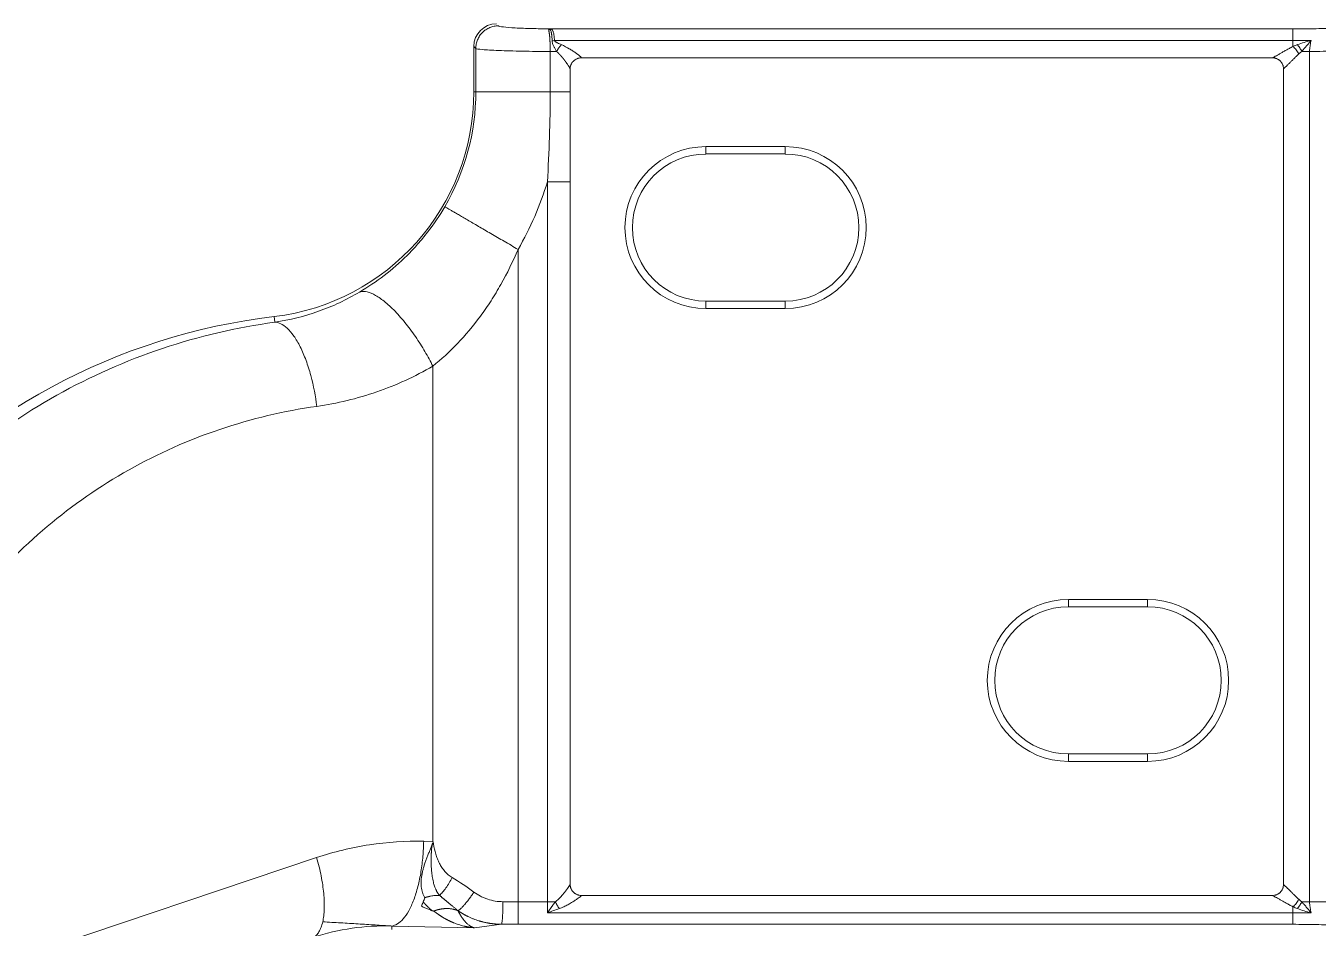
# Model space of a CAD drawing. Header units: millimetres. Extents: x 588 to 2025, y -315 to 707.
# Drawn here: x 961.3 to 1076, y 506.9 to 587 of the extents above; entities that cross this region are included whole.
import ezdxf

# ---------------------------------------------------------------- set-up
doc = ezdxf.new("R2010")
doc.units = ezdxf.units.MM
doc.layers.add('core', color=7, linetype='Continuous', lineweight=20)

msp = doc.modelspace()

# ---------------------------------------------------------------- linework, layer by layer
at = {"layer": 'core', "lineweight": 13}
for p, q in [((1007.785, 586.749), (1007.584, 586.755)), ((1007.785, 586.749), (1073.746, 586.749)), ((1001.051, 585.195), (1001.23, 585.016)), ((1001.23, 581.172), (1001.23, 585.016)), ((1008.211, 585.716), (1073.746, 585.716)), ((1073.746, 585.189), (1073.746, 585.716)), ((1007.831, 581.172), (1007.831, 584.744)), ((1075.224, 584.747), (1075.224, 509.257)), ((1001.051, 581.172), (1001.23, 581.172)), ((1001.23, 581.172), (1007.831, 581.172)), ((1021.654, 575.645), (1021.654, 576.303)), ((1028.689, 575.645), (1028.689, 576.303)), ((1007.584, 509.263), (1007.584, 573.18)), ((1004.978, 567.177), (1004.978, 509.263)), ((1021.654, 562.58), (1021.654, 561.921)), ((1028.689, 562.58), (1028.689, 561.921)), ((983.326, 561.213), (983.386, 560.712)), ((997.413, 514.619), (997.413, 556.811)), ((1053.814, 535.445), (1053.814, 536.103)), ((1060.849, 535.445), (1060.849, 536.103)), ((1053.814, 522.38), (1053.814, 521.721)), ((1060.849, 522.38), (1060.849, 521.721)), ((996.602, 514.63), (997.416, 514.619)), ((987.105, 513.182), (938.842, 496.965)), ((1004.978, 509.263), (1007.584, 509.263)), ((1004.978, 509.263), (1004.978, 507.255)), ((1007.584, 509.263), (1007.584, 508.288)), ((1008.291, 509.263), (1007.584, 509.263)), ((1073.746, 508.288), (1007.584, 508.288)), ((1073.746, 508.288), (1073.746, 508.815)), ((993.765, 507.105), (993.765, 506.802)), ((993.765, 507.105), (1001.103, 506.948)), ((1001.103, 506.948), (1003.503, 507.258)), ((1073.746, 507.255), (1004.978, 507.255))]:
    msp.add_line(p, q, dxfattribs=at)
at = {"layer": 'core', "lineweight": 18}
for p, q in [((1001.051, 581.172), (1001.051, 585.195)), ((1008.405, 584.744), (1007.831, 584.744)), ((1071.904, 584.187), (1010.598, 584.187)), ((1075.224, 584.747), (1074.529, 584.747)), ((1009.594, 581.168), (1009.594, 583.184)), ((1072.909, 510.794), (1072.909, 583.21)), ((1021.654, 576.303), (1028.689, 576.303)), ((1028.689, 575.645), (1021.654, 575.645)), ((1009.594, 573.18), (1009.594, 510.828)), ((1028.689, 562.58), (1021.654, 562.58)), ((1028.689, 561.921), (1021.654, 561.921)), ((1053.814, 536.103), (1060.849, 536.103)), ((1060.849, 535.445), (1053.814, 535.445)), ((1060.849, 522.38), (1053.814, 522.38)), ((1060.849, 521.721), (1053.814, 521.721)), ((1010.596, 509.817), (1071.904, 509.817)), ((1074.529, 509.257), (1075.224, 509.257))]:
    msp.add_line(p, q, dxfattribs=at)
for centre, radius, start, end in [((980.951, 581.172), 20.1, 276.78538, 0), ((1021.654, 569.112), 7.191, 90, 270), ((1028.689, 569.112), 7.191, 270, 90), ((1021.654, 569.112), 6.532, 90, 270), ((1028.689, 569.112), 6.532, 270, 90), ((989.857, 506.325), 55.275, 96.78538, 140), ((1053.814, 528.912), 7.191, 90, 270), ((1060.849, 528.912), 7.191, 270, 90), ((1053.814, 528.912), 6.532, 90, 270), ((1060.849, 528.912), 6.532, 270, 90)]:
    msp.add_arc(centre, radius, start, end, dxfattribs=at)
at = {"layer": 'core', "lineweight": 13}
for radius, end in [(20.279, 360), (27.806, 343.2959)]:
    msp.add_arc((980.951, 581.172), radius, 329.77982, end, dxfattribs=at)
at = {"layer": 'core', "lineweight": 18}
msp.add_ellipse((1003.064, 585.189), major_axis=(-1.425, 1.425), ratio=0.9972647, start_param=5.4985356, end_param=7.0672139, dxfattribs=at)
at = {"layer": 'core', "lineweight": 13}
for centre, major_axis, ratio, start_param, end_param in [((1008.211, 585.228), (-0.999, -0.13), 0.481872, 4.6496166, 4.8603584), ((1004.978, 510.421), (20.1, 0), 0.0576486, 4.6455988, 4.712389), ((1004.978, 508.414), (22.11, 0), 0.0524078, 4.6455988, 4.712389)]:
    msp.add_ellipse(centre, major_axis=major_axis, ratio=ratio, start_param=start_param, end_param=end_param, dxfattribs=at)
for points, knots in [([(1001.23, 585.016), (1001.23, 585.147), (1001.244, 585.278), (1001.296, 585.536), (1001.334, 585.662), (1001.435, 585.904), (1001.497, 586.02), (1001.643, 586.239), (1001.727, 586.341), (1001.913, 586.526), (1002.015, 586.61), (1002.233, 586.756), (1002.349, 586.819), (1002.592, 586.919), (1002.718, 586.958), (1002.975, 587.01), (1003.106, 587.023), (1003.237, 587.023)], [0, 0, 0, 0, 0.125, 0.125, 0.25, 0.25, 0.375, 0.375, 0.5, 0.5, 0.625, 0.625, 0.75, 0.75, 0.875, 0.875, 1, 1, 1, 1]), ([(1007.707, 586.737), (1007.718, 586.735), (1007.728, 586.733), (1007.747, 586.728), (1007.755, 586.725), (1007.77, 586.718), (1007.778, 586.715), (1007.791, 586.707), (1007.798, 586.703), (1007.81, 586.694), (1007.815, 586.689), (1007.826, 586.679), (1007.831, 586.674), (1007.845, 586.657), (1007.854, 586.644), (1007.878, 586.603), (1007.892, 586.571), (1007.906, 586.525), (1007.909, 586.515), (1007.915, 586.496), (1007.917, 586.486), (1007.925, 586.455), (1007.93, 586.433), (1007.943, 586.364), (1007.951, 586.315), (1007.961, 586.234), (1007.965, 586.206), (1007.971, 586.148), (1007.974, 586.118), (1007.982, 586.027), (1007.987, 585.963), (1007.993, 585.862), (1007.995, 585.828), (1007.998, 585.757), (1008, 585.721), (1008.002, 585.685)], [0, 0, 0, 0, 0.03125, 0.03125, 0.0625, 0.0625, 0.09375, 0.09375, 0.125, 0.125, 0.15625, 0.15625, 0.1875, 0.1875, 0.25, 0.25, 0.375, 0.375, 0.40625, 0.40625, 0.4375, 0.4375, 0.5, 0.5, 0.625, 0.625, 0.6875, 0.6875, 0.75, 0.75, 0.875, 0.875, 0.9375, 0.9375, 1, 1, 1, 1]), ([(1008.211, 585.716), (1008.209, 585.755), (1008.206, 585.793), (1008.2, 585.866), (1008.197, 585.902), (1008.191, 585.972), (1008.185, 586.04), (1008.177, 586.104), (1008.168, 586.167), (1008.164, 586.197), (1008.156, 586.241), (1008.154, 586.256), (1008.149, 586.284), (1008.146, 586.298), (1008.133, 586.366), (1008.121, 586.415), (1008.101, 586.482), (1008.094, 586.503), (1008.082, 586.533), (1008.078, 586.543), (1008.07, 586.562), (1008.066, 586.571), (1008.043, 586.614), (1008.023, 586.644), (1007.987, 586.68), (1007.975, 586.69), (1007.954, 586.704), (1007.946, 586.709), (1007.931, 586.717), (1007.923, 586.72), (1007.906, 586.727), (1007.897, 586.73), (1007.878, 586.736), (1007.868, 586.738), (1007.847, 586.742), (1007.836, 586.744), (1007.812, 586.747), (1007.799, 586.748), (1007.785, 586.749)], [0, 0, 0, 0, 0.0625, 0.0625, 0.125, 0.125, 0.1875, 0.25, 0.25, 0.3125, 0.3125, 0.34375, 0.34375, 0.375, 0.375, 0.5, 0.5, 0.5625, 0.5625, 0.59375, 0.59375, 0.625, 0.625, 0.75, 0.75, 0.8125, 0.8125, 0.84375, 0.84375, 0.875, 0.875, 0.90625, 0.90625, 0.9375, 0.9375, 0.96875, 0.96875, 1, 1, 1, 1]), ([(1073.746, 585.716), (1073.746, 585.865), (1073.746, 586.002), (1073.746, 586.248), (1073.746, 586.356), (1073.746, 586.536), (1073.746, 586.608), (1073.746, 586.71), (1073.746, 586.74), (1073.746, 586.749)], [0, 0, 0, 0, 0.25, 0.25, 0.5, 0.5, 0.75, 0.75, 1, 1, 1, 1]), ([(1001.23, 585.016), (1001.276, 584.982), (1001.681, 584.915), (1003.15, 584.829), (1005.285, 584.768), (1006.977, 584.748), (1007.831, 584.744)], [0, 0, 0, 0, 0.2514998, 0.5029997, 0.7544995, 1, 1, 1, 1]), ([(1008.002, 585.685), (1008.004, 585.644), (1008.009, 585.604), (1008.024, 585.522), (1008.034, 585.482), (1008.06, 585.401), (1008.074, 585.361), (1008.106, 585.281), (1008.124, 585.242), (1008.161, 585.163), (1008.181, 585.124), (1008.222, 585.047), (1008.243, 585.008), (1008.309, 584.893), (1008.355, 584.818), (1008.404, 584.743)], [0, 0, 0, 0, 0.125, 0.125, 0.25, 0.25, 0.375, 0.375, 0.5, 0.5, 0.625, 0.625, 0.75, 0.75, 1, 1, 1, 1]), ([(1008.211, 585.716), (1008.212, 585.71), (1008.214, 585.703), (1008.22, 585.69), (1008.224, 585.684), (1008.232, 585.672), (1008.236, 585.666), (1008.246, 585.655), (1008.251, 585.65), (1008.267, 585.635), (1008.278, 585.625), (1008.302, 585.608), (1008.314, 585.599), (1008.352, 585.575), (1008.378, 585.56), (1008.431, 585.531), (1008.458, 585.517), (1008.54, 585.477), (1008.595, 585.452), (1008.705, 585.402), (1008.761, 585.377), (1008.816, 585.353)], [0, 0, 0, 0, 0.03125, 0.03125, 0.0625, 0.0625, 0.09375, 0.09375, 0.125, 0.125, 0.1875, 0.1875, 0.25, 0.25, 0.375, 0.375, 0.5, 0.5, 0.75, 0.75, 1, 1, 1, 1]), ([(1008.816, 585.353), (1008.779, 585.313), (1008.723, 585.247), (1008.649, 585.149), (1008.594, 585.072), (1008.542, 584.992), (1008.476, 584.882), (1008.432, 584.798), (1008.405, 584.744)], [0, 0, 0, 0, 0.25, 0.375, 0.5, 0.625, 0.75, 1, 1, 1, 1]), ([(1010.598, 584.187), (1010.596, 584.2), (1010.577, 584.23), (1010.52, 584.287), (1010.459, 584.341), (1010.382, 584.404), (1010.291, 584.474), (1010.188, 584.549), (1010.035, 584.658), (1009.818, 584.803), (1009.424, 585.047), (1009.073, 585.239), (1008.816, 585.353)], [0, 0, 0, 0, 0.112859, 0.1762262, 0.2395934, 0.3029606, 0.3663278, 0.4296951, 0.4930623, 0.6197967, 0.7465312, 1, 1, 1, 1]), ([(1073.746, 585.189), (1073.636, 585.133), (1073.426, 585.021), (1073.131, 584.859), (1072.855, 584.703), (1072.6, 584.557), (1072.372, 584.428), (1072.113, 584.285), (1071.969, 584.213), (1071.904, 584.187)], [0, 0, 0, 0, 0.1257553, 0.2515105, 0.3772658, 0.5030211, 0.6287763, 0.7545316, 1, 1, 1, 1]), ([(1073.746, 585.189), (1073.795, 585.149), (1073.844, 585.103), (1073.94, 585.003), (1073.987, 584.949), (1074.076, 584.835), (1074.118, 584.775), (1074.196, 584.652), (1074.232, 584.589), (1074.263, 584.526)], [0, 0, 0, 0, 0.25, 0.25, 0.5, 0.5, 0.75, 0.75, 1, 1, 1, 1]), ([(1075.353, 585.729), (1075.147, 585.673), (1074.938, 585.616), (1074.53, 585.493), (1074.331, 585.427), (1074.14, 585.356)], [0, 0, 0, 0, 0.5, 0.5, 1, 1, 1, 1]), ([(1074.14, 585.356), (1074.176, 585.315), (1074.248, 585.227), (1074.353, 585.076), (1074.45, 584.912), (1074.505, 584.802), (1074.529, 584.747)], [0, 0, 0, 0, 0.2500458, 0.5001941, 0.7503424, 1, 1, 1, 1]), ([(1075.224, 584.747), (1075.225, 584.834), (1075.232, 584.964), (1075.251, 585.134), (1075.27, 585.261), (1075.291, 585.384), (1075.32, 585.543), (1075.341, 585.656), (1075.353, 585.729)], [0, 0, 0, 0, 0.2514989, 0.3772499, 0.5030009, 0.6287519, 0.7545029, 1, 1, 1, 1]), ([(1075.224, 584.747), (1075.631, 584.75), (1076.031, 584.755), (1076.807, 584.766), (1077.182, 584.773), (1077.899, 584.789), (1078.241, 584.798), (1078.719, 584.813), (1078.874, 584.819), (1079.17, 584.83), (1079.596, 584.847), (1080.087, 584.873), (1080.389, 584.894), (1080.575, 584.908), (1080.661, 584.916), (1081.047, 584.953), (1081.229, 584.984), (1081.273, 585.016)], [0, 0, 0, 0, 0.125, 0.125, 0.25, 0.25, 0.375, 0.375, 0.4375, 0.4375, 0.5, 0.625, 0.6875, 0.6875, 0.75, 0.75, 1, 1, 1, 1]), ([(1008.405, 584.744), (1008.411, 584.739), (1008.423, 584.728), (1008.44, 584.712), (1008.458, 584.697), (1008.474, 584.681), (1008.491, 584.665), (1008.508, 584.65), (1008.524, 584.634), (1008.54, 584.619), (1008.555, 584.603), (1008.571, 584.588), (1008.586, 584.572), (1008.601, 584.557), (1008.616, 584.542), (1008.63, 584.527), (1008.645, 584.512), (1008.659, 584.497), (1008.673, 584.482), (1008.686, 584.468), (1008.7, 584.453), (1008.713, 584.439), (1008.726, 584.424), (1008.739, 584.41), (1008.751, 584.396), (1008.764, 584.382), (1008.776, 584.369), (1008.788, 584.355), (1008.8, 584.342), (1008.811, 584.328), (1008.823, 584.315), (1008.834, 584.302), (1008.845, 584.289), (1008.856, 584.276), (1008.866, 584.264), (1008.877, 584.252), (1008.887, 584.239), (1008.897, 584.227), (1008.907, 584.215), (1008.917, 584.204), (1008.926, 584.192), (1008.936, 584.181), (1008.945, 584.169), (1008.954, 584.158), (1008.963, 584.147), (1008.972, 584.136), (1008.98, 584.126), (1008.989, 584.115), (1008.997, 584.105), (1009.005, 584.095), (1009.013, 584.085), (1009.021, 584.075), (1009.029, 584.065), (1009.036, 584.056), (1009.044, 584.046), (1009.051, 584.037), (1009.058, 584.028), (1009.065, 584.019), (1009.072, 584.011), (1009.078, 584.002), (1009.085, 583.993), (1009.091, 583.985), (1009.098, 583.977), (1009.104, 583.969), (1009.11, 583.961), (1009.115, 583.953), (1009.121, 583.946), (1009.127, 583.939), (1009.132, 583.931), (1009.138, 583.924), (1009.143, 583.917), (1009.148, 583.91), (1009.153, 583.904), (1009.158, 583.897), (1009.163, 583.891), (1009.167, 583.885), (1009.172, 583.879), (1009.176, 583.873), (1009.18, 583.867), (1009.185, 583.861), (1009.189, 583.856), (1009.193, 583.85), (1009.196, 583.845), (1009.2, 583.84), (1009.204, 583.835), (1009.207, 583.83), (1009.211, 583.826), (1009.214, 583.821), (1009.217, 583.817), (1009.22, 583.813), (1009.223, 583.808), (1009.226, 583.805), (1009.229, 583.801), (1009.232, 583.797), (1009.234, 583.793), (1009.237, 583.79), (1009.239, 583.787), (1009.241, 583.784), (1009.244, 583.78), (1009.246, 583.778), (1009.248, 583.775), (1009.25, 583.772), (1009.251, 583.77), (1009.253, 583.767), (1009.255, 583.765), (1009.256, 583.763), (1009.258, 583.761), (1009.259, 583.759), (1009.296, 583.708), (1009.356, 583.621), (1009.426, 583.515), (1009.471, 583.443), (1009.498, 583.399), (1009.525, 583.352), (1009.55, 583.307), (1009.568, 583.269), (1009.575, 583.253), (1009.576, 583.25)], [0, 0, 0, 0, 0.0098093, 0.0195566, 0.0292405, 0.0388597, 0.048413, 0.0578991, 0.0673169, 0.076665, 0.0859423, 0.0951477, 0.10428, 0.1133382, 0.1223211, 0.1312279, 0.1400574, 0.1488087, 0.157481, 0.1660732, 0.1745847, 0.1830145, 0.191362, 0.1996263, 0.2078068, 0.2159028, 0.2239137, 0.2318389, 0.2396779, 0.2474302, 0.2550952, 0.2626725, 0.2701618, 0.2775627, 0.2848747, 0.2920977, 0.2992315, 0.3062766, 0.3132332, 0.3201017, 0.3268823, 0.3335754, 0.3401812, 0.3467, 0.3531321, 0.3594778, 0.3657372, 0.3719107, 0.3779985, 0.3840007, 0.3899177, 0.3957496, 0.4014966, 0.407159, 0.4127368, 0.4182303, 0.4236397, 0.4289651, 0.4342067, 0.4393645, 0.4444386, 0.4494291, 0.4543359, 0.4591592, 0.4638989, 0.4685551, 0.4731279, 0.4776172, 0.4820233, 0.486346, 0.4905855, 0.4947418, 0.498815, 0.5028051, 0.5067123, 0.5105364, 0.5142777, 0.5179362, 0.5215119, 0.5250048, 0.5284152, 0.5317429, 0.5349881, 0.5381509, 0.5412312, 0.5442291, 0.5471448, 0.5499782, 0.5527294, 0.5553985, 0.5579854, 0.5604904, 0.5629133, 0.5652543, 0.5675134, 0.5696907, 0.5717861, 0.5737998, 0.5757317, 0.577582, 0.5793505, 0.5810375, 0.5826428, 0.5841665, 0.5856086, 0.5869693, 0.5882484, 0.5894461, 0.5905623, 0.6867698, 0.762162, 0.8179196, 0.8545618, 0.8724497, 0.9411984, 0.9854718, 1, 1, 1, 1]), ([(1072.909, 583.21), (1072.937, 583.232), (1072.986, 583.274), (1073.044, 583.329), (1073.086, 583.368), (1073.107, 583.388), (1073.175, 583.454), (1073.224, 583.503), (1073.328, 583.607), (1073.384, 583.663), (1073.501, 583.782), (1073.563, 583.845), (1073.691, 583.973), (1073.757, 584.04), (1073.894, 584.175), (1073.964, 584.244), (1074.11, 584.384), (1074.185, 584.455), (1074.263, 584.526)], [0, 0, 0, 0, 0.125, 0.1875, 0.1875, 0.25, 0.25, 0.375, 0.375, 0.5, 0.5, 0.625, 0.625, 0.75, 0.75, 0.875, 0.875, 1, 1, 1, 1]), ([(1074.263, 584.526), (1074.305, 584.564), (1074.348, 584.602), (1074.437, 584.676), (1074.482, 584.713), (1074.529, 584.747)], [0, 0, 0, 0, 0.5, 0.5, 1, 1, 1, 1]), ([(1007.831, 581.172), (1007.954, 581.172), (1008.076, 581.172), (1008.313, 581.172), (1008.428, 581.172), (1008.647, 581.172), (1008.75, 581.172), (1008.944, 581.172), (1009.033, 581.172), (1009.194, 581.172), (1009.266, 581.172), (1009.39, 581.172), (1009.441, 581.172), (1009.523, 581.172), (1009.553, 581.172), (1009.59, 581.172), (1009.597, 581.172), (1009.593, 581.172)], [0, 0, 0, 0, 0.125, 0.125, 0.25, 0.25, 0.375, 0.375, 0.5, 0.5, 0.625, 0.625, 0.75, 0.75, 0.875, 0.875, 1, 1, 1, 1]), ([(1009.594, 573.18), (1009.594, 573.18), (1009.581, 573.18), (1009.53, 573.18), (1009.491, 573.18), (1009.391, 573.18), (1009.328, 573.18), (1009.182, 573.18), (1009.098, 573.18), (1008.912, 573.18), (1008.81, 573.18), (1008.591, 573.18), (1008.475, 573.18), (1008.232, 573.18), (1008.105, 573.18), (1007.847, 573.18), (1007.716, 573.18), (1007.584, 573.18)], [0, 0, 0, 0, 0.125, 0.125, 0.25, 0.25, 0.375, 0.375, 0.5, 0.5, 0.625, 0.625, 0.75, 0.75, 0.875, 0.875, 1, 1, 1, 1]), ([(998.474, 570.965), (998.012, 570.172), (997.245, 569.037), (996.081, 567.631), (994.815, 566.292), (993.116, 564.813), (991.654, 563.826), (990.902, 563.38)], [0, 0, 0, 0, 0.25, 0.375, 0.5, 0.75, 1, 1, 1, 1]), ([(997.413, 556.811), (998.165, 557.415), (999.627, 558.755), (1001.325, 560.774), (1002.59, 562.607), (1003.752, 564.533), (1004.518, 566.09), (1004.978, 567.177)], [0, 0, 0, 0, 0.25, 0.5, 0.625, 0.75, 1, 1, 1, 1]), ([(990.902, 563.38), (989.753, 562.699), (987.321, 561.559), (984.711, 560.908), (983.386, 560.712)], [0, 0, 0, 0, 0.5, 1, 1, 1, 1]), ([(983.386, 560.712), (980, 560.246), (973.313, 558.681), (963.888, 554.509), (955.399, 548.655), (950.562, 543.767), (948.392, 541.119)], [0, 0, 0, 0, 0.25, 0.5, 0.75, 1, 1, 1, 1]), ([(987.112, 553.237), (987.006, 554.116), (986.743, 555.54), (986.175, 557.343), (985.66, 558.55), (985.085, 559.53), (984.29, 560.462), (983.72, 560.708), (983.386, 560.712)], [0, 0, 0, 0, 0.2499923, 0.3749937, 0.499995, 0.6249964, 0.7499977, 1, 1, 1, 1]), ([(993.765, 507.105), (993.928, 507.126), (994.266, 507.244), (994.785, 507.688), (995.286, 508.412), (995.737, 509.399), (996.109, 510.595), (996.382, 511.925), (996.549, 513.301), (996.594, 514.198), (996.602, 514.63)], [0, 0, 0, 0, 0.1250148, 0.2500322, 0.3750497, 0.5000671, 0.6250846, 0.750102, 0.8751195, 1, 1, 1, 1]), ([(998.009, 509.828), (998, 509.839), (997.982, 509.861), (997.955, 509.895), (997.927, 509.931), (997.899, 509.97), (997.87, 510.011), (997.841, 510.054), (997.812, 510.1), (997.783, 510.149), (997.754, 510.201), (997.725, 510.255), (997.697, 510.313), (997.64, 510.434), (997.574, 510.603), (997.512, 510.801), (997.478, 510.929), (997.444, 511.069), (997.405, 511.249), (997.363, 511.496), (997.329, 511.744), (997.302, 511.992), (997.285, 512.21), (997.274, 512.401), (997.266, 512.568), (997.262, 512.747), (997.26, 512.938), (997.261, 513.14), (997.266, 513.315), (997.273, 513.456), (997.278, 513.559), (997.285, 513.657), (997.292, 513.75), (997.299, 513.839), (997.307, 513.922), (997.314, 514.001), (997.322, 514.074), (997.33, 514.141), (997.337, 514.203), (997.344, 514.26), (997.35, 514.31), (997.355, 514.342), (997.357, 514.357)], [0, 0, 0, 0, 0.0104386, 0.0213606, 0.0327697, 0.0446722, 0.0570774, 0.069994, 0.0834219, 0.0973595, 0.1118051, 0.1267555, 0.1422017, 0.1581324, 0.2225825, 0.2697218, 0.2995398, 0.3114547, 0.3658454, 0.4194264, 0.4719602, 0.5235794, 0.5744474, 0.6062847, 0.6402729, 0.6764265, 0.7147457, 0.7552799, 0.7982115, 0.8196515, 0.8401997, 0.8598346, 0.8785305, 0.8962595, 0.9129937, 0.9287048, 0.9433652, 0.956948, 0.9694269, 0.9807772, 0.9909755, 1, 1, 1, 1]), ([(999.125, 511.406), (999.006, 511.479), (998.893, 511.559), (998.734, 511.693), (998.631, 511.787), (998.486, 511.941), (998.35, 512.108), (998.181, 512.346), (997.997, 512.662), (997.813, 513.068), (997.615, 513.638), (997.518, 514.087), (997.476, 514.391)], [0, 0, 0, 0, 0.125, 0.125, 0.1875, 0.25, 0.3125, 0.375, 0.5, 0.625, 0.75, 1, 1, 1, 1]), ([(987.642, 507.474), (987.68, 507.641), (987.71, 507.821), (987.755, 508.203), (987.77, 508.405), (987.785, 508.83), (987.785, 509.053), (987.769, 509.514), (987.753, 509.754), (987.707, 510.246), (987.676, 510.5), (987.6, 511.017), (987.555, 511.281), (987.449, 511.816), (987.39, 512.087), (987.257, 512.633), (987.184, 512.908), (987.105, 513.182)], [0, 0, 0, 0, 0.125, 0.125, 0.25, 0.25, 0.375, 0.375, 0.5, 0.5, 0.625, 0.625, 0.75, 0.75, 0.875, 0.875, 1, 1, 1, 1]), ([(998.009, 509.828), (998.09, 509.899), (998.27, 510.082), (998.572, 510.47), (998.872, 510.933), (999.047, 511.252), (999.125, 511.406)], [0, 0, 0, 0, 0.2499974, 0.4999983, 0.7499991, 1, 1, 1, 1]), ([(1009.594, 510.828), (1009.594, 510.813), (1009.576, 510.762), (1009.5, 510.631), (1009.378, 510.449), (1009.218, 510.231), (1009.029, 509.993), (1008.808, 509.739), (1008.567, 509.488), (1008.387, 509.334), (1008.291, 509.263)], [0, 0, 0, 0, 0.1197303, 0.2454831, 0.3712359, 0.4969887, 0.6227416, 0.7484944, 0.8742472, 1, 1, 1, 1]), ([(1074.263, 509.478), (1074.185, 509.549), (1074.11, 509.62), (1073.964, 509.76), (1073.894, 509.829), (1073.757, 509.964), (1073.691, 510.031), (1073.563, 510.16), (1073.501, 510.222), (1073.384, 510.341), (1073.328, 510.397), (1073.224, 510.502), (1073.175, 510.55), (1073.107, 510.616), (1073.086, 510.636), (1073.044, 510.675), (1072.986, 510.73), (1072.937, 510.772), (1072.909, 510.794)], [0, 0, 0, 0, 0.125, 0.125, 0.25, 0.25, 0.375, 0.375, 0.5, 0.5, 0.625, 0.625, 0.75, 0.75, 0.8125, 0.8125, 0.875, 1, 1, 1, 1]), ([(997.355, 508.464), (997.345, 508.472), (997.325, 508.489), (997.295, 508.515), (997.265, 508.541), (997.236, 508.567), (997.206, 508.593), (997.177, 508.619), (997.148, 508.645), (997.119, 508.672), (997.09, 508.698), (997.062, 508.725), (997.033, 508.752), (997.005, 508.778), (996.977, 508.806), (996.95, 508.833), (996.922, 508.86), (996.894, 508.887), (996.867, 508.915), (996.84, 508.943), (996.813, 508.97), (996.786, 508.998), (996.76, 509.026), (996.733, 509.054), (996.707, 509.082), (996.681, 509.111), (996.655, 509.139), (996.63, 509.168), (996.604, 509.196), (996.579, 509.225), (996.562, 509.244), (996.553, 509.254)], [0, 0, 0, 0, 0.036379, 0.0726208, 0.1087256, 0.1446936, 0.180525, 0.21622, 0.2517787, 0.2872013, 0.3224881, 0.3576391, 0.3926547, 0.427535, 0.4622802, 0.4968905, 0.5313661, 0.5657071, 0.5999139, 0.6339867, 0.6679255, 0.7017307, 0.7354025, 0.7689411, 0.8023466, 0.8356194, 0.8687597, 0.9017676, 0.9346435, 0.9673876, 1, 1, 1, 1]), ([(996.703, 509.623), (996.711, 509.625), (996.729, 509.632), (996.757, 509.641), (996.79, 509.651), (996.826, 509.661), (996.866, 509.672), (996.91, 509.684), (996.951, 509.694), (996.986, 509.702), (997.015, 509.709), (997.044, 509.715), (997.071, 509.722), (997.097, 509.727), (997.122, 509.733), (997.147, 509.738), (997.17, 509.743), (997.192, 509.748), (997.207, 509.751), (997.214, 509.752)], [0, 0, 0, 0, 0.0496405, 0.1063723, 0.1702487, 0.2413245, 0.319656, 0.4053013, 0.4983199, 0.5566863, 0.6132602, 0.6680292, 0.7209814, 0.7721063, 0.8213937, 0.8688348, 0.9144211, 0.9581452, 1, 1, 1, 1]), ([(997.214, 509.752), (997.347, 509.78), (997.481, 509.8), (997.747, 509.826), (997.88, 509.831), (998.009, 509.828)], [0, 0, 0, 0, 0.5, 0.5, 1, 1, 1, 1]), ([(999.648, 508.469), (999.616, 508.495), (999.552, 508.548), (999.456, 508.627), (999.357, 508.707), (999.256, 508.789), (999.154, 508.872), (999.05, 508.957), (998.944, 509.043), (998.857, 509.114), (998.789, 509.17), (998.739, 509.211), (998.689, 509.252), (998.639, 509.293), (998.589, 509.335), (998.538, 509.377), (998.487, 509.42), (998.435, 509.464), (998.383, 509.507), (998.331, 509.552), (998.278, 509.596), (998.225, 509.642), (998.171, 509.688), (998.118, 509.734), (998.064, 509.781), (998.027, 509.813), (998.009, 509.828)], [0, 0, 0, 0, 0.0568355, 0.1148662, 0.1740865, 0.2344897, 0.2960682, 0.3588131, 0.4227152, 0.4877645, 0.5175259, 0.5475894, 0.5779549, 0.6086219, 0.6395899, 0.6708586, 0.7024276, 0.7342965, 0.7664648, 0.7989322, 0.8316983, 0.8647628, 0.8981255, 0.931786, 0.9657442, 1, 1, 1, 1]), ([(999.648, 508.469), (999.678, 508.482), (999.713, 508.503), (999.794, 508.563), (999.841, 508.601), (999.944, 508.695), (1000.001, 508.751), (1000.122, 508.879), (1000.187, 508.951), (1000.322, 509.108), (1000.392, 509.193), (1000.533, 509.371), (1000.604, 509.464), (1000.743, 509.652), (1000.812, 509.748), (1000.944, 509.938), (1001.007, 510.031), (1001.067, 510.123)], [0, 0, 0, 0, 0.125, 0.125, 0.25, 0.25, 0.375, 0.375, 0.5, 0.5, 0.625, 0.625, 0.75, 0.75, 0.875, 0.875, 1, 1, 1, 1]), ([(1003.637, 509.265), (1003.407, 509.266), (1002.952, 509.302), (1002.399, 509.436), (1001.967, 509.598), (1001.549, 509.795), (1001.255, 509.981), (1001.067, 510.123)], [0, 0, 0, 0, 0.25, 0.5, 0.625, 0.75, 1, 1, 1, 1]), ([(1003.503, 507.258), (1003.51, 507.264), (1003.526, 507.296), (1003.551, 507.416), (1003.575, 507.609), (1003.596, 507.872), (1003.613, 508.191), (1003.626, 508.545), (1003.634, 508.911), (1003.637, 509.15), (1003.637, 509.265)], [0, 0, 0, 0, 0.124999, 0.2499991, 0.3749993, 0.4999994, 0.6249996, 0.7499997, 0.8749999, 1, 1, 1, 1]), ([(1007.584, 508.288), (1007.597, 508.305), (1007.622, 508.34), (1007.659, 508.39), (1007.695, 508.439), (1007.729, 508.486), (1007.761, 508.531), (1007.791, 508.574), (1007.82, 508.614), (1007.848, 508.653), (1007.873, 508.689), (1007.897, 508.723), (1007.92, 508.754), (1007.946, 508.791), (1007.975, 508.832), (1008.009, 508.879), (1008.042, 508.926), (1008.075, 508.971), (1008.107, 509.016), (1008.139, 509.059), (1008.171, 509.102), (1008.201, 509.143), (1008.231, 509.184), (1008.261, 509.224), (1008.281, 509.25), (1008.291, 509.263)], [0, 0, 0, 0, 0.0564467, 0.1104383, 0.161985, 0.2110942, 0.2577701, 0.3020146, 0.3438275, 0.3832066, 0.4201487, 0.454649, 0.4867022, 0.5163021, 0.5650325, 0.6128055, 0.6596246, 0.7054924, 0.7504108, 0.7943808, 0.8374029, 0.8794768, 0.9206018, 0.9607768, 1, 1, 1, 1]), ([(1008.644, 508.653), (1008.612, 508.694), (1008.548, 508.783), (1008.454, 508.934), (1008.366, 509.098), (1008.314, 509.208), (1008.291, 509.263)], [0, 0, 0, 0, 0.2500093, 0.5000416, 0.7500739, 1, 1, 1, 1]), ([(1008.644, 508.653), (1008.783, 508.704), (1008.913, 508.76), (1009.16, 508.876), (1009.278, 508.936), (1009.501, 509.057), (1009.609, 509.119), (1009.809, 509.238), (1009.902, 509.296), (1010.031, 509.379), (1010.072, 509.406), (1010.151, 509.459), (1010.189, 509.485), (1010.296, 509.56), (1010.359, 509.605), (1010.438, 509.666), (1010.462, 509.685), (1010.505, 509.72), (1010.523, 509.736), (1010.57, 509.779), (1010.59, 509.802), (1010.596, 509.817)], [0, 0, 0, 0, 0.125, 0.125, 0.25, 0.25, 0.375, 0.375, 0.5, 0.5, 0.5625, 0.5625, 0.625, 0.625, 0.75, 0.75, 0.8125, 0.8125, 0.875, 0.875, 1, 1, 1, 1]), ([(1071.904, 509.817), (1071.969, 509.791), (1072.113, 509.719), (1072.372, 509.576), (1072.6, 509.447), (1072.855, 509.301), (1073.131, 509.145), (1073.426, 508.983), (1073.636, 508.871), (1073.746, 508.815)], [0, 0, 0, 0, 0.2454684, 0.3712236, 0.4969789, 0.6227342, 0.7484894, 0.8742447, 1, 1, 1, 1]), ([(1074.263, 509.478), (1074.232, 509.415), (1074.196, 509.352), (1074.118, 509.229), (1074.076, 509.17), (1073.987, 509.055), (1073.94, 509.001), (1073.844, 508.901), (1073.795, 508.856), (1073.746, 508.815)], [0, 0, 0, 0, 0.25, 0.25, 0.5, 0.5, 0.75, 0.75, 1, 1, 1, 1]), ([(1074.529, 509.257), (1074.505, 509.203), (1074.45, 509.092), (1074.353, 508.929), (1074.248, 508.777), (1074.176, 508.689), (1074.14, 508.649)], [0, 0, 0, 0, 0.2496481, 0.4997997, 0.7499513, 1, 1, 1, 1]), ([(1074.529, 509.257), (1074.506, 509.274), (1074.483, 509.292), (1074.437, 509.328), (1074.415, 509.346), (1074.348, 509.402), (1074.305, 509.44), (1074.263, 509.478)], [0, 0, 0, 0, 0.25, 0.25, 0.5, 0.5, 1, 1, 1, 1]), ([(1075.353, 508.275), (1075.341, 508.348), (1075.32, 508.461), (1075.291, 508.62), (1075.27, 508.743), (1075.251, 508.87), (1075.232, 509.04), (1075.225, 509.17), (1075.224, 509.257)], [0, 0, 0, 0, 0.2454977, 0.3712486, 0.4969995, 0.6227504, 0.7485013, 1, 1, 1, 1]), ([(1081.273, 508.988), (1081.229, 509.02), (1081.047, 509.051), (1080.661, 509.088), (1080.575, 509.096), (1080.389, 509.11), (1080.087, 509.131), (1079.596, 509.157), (1079.17, 509.174), (1078.874, 509.185), (1078.719, 509.191), (1078.241, 509.206), (1077.899, 509.215), (1077.182, 509.231), (1076.807, 509.238), (1076.031, 509.249), (1075.631, 509.254), (1075.224, 509.257)], [0, 0, 0, 0, 0.25, 0.25, 0.3125, 0.3125, 0.375, 0.5, 0.5625, 0.5625, 0.625, 0.625, 0.75, 0.75, 0.875, 0.875, 1, 1, 1, 1]), ([(1001.103, 506.948), (1001.078, 506.951), (1001.027, 506.955), (1000.953, 506.963), (1000.881, 506.971), (1000.812, 506.98), (1000.746, 506.989), (1000.681, 506.999), (1000.62, 507.009), (1000.561, 507.019), (1000.504, 507.029), (1000.45, 507.039), (1000.398, 507.05), (1000.349, 507.06), (1000.302, 507.07), (1000.258, 507.08), (1000.216, 507.09), (1000.106, 507.116), (999.932, 507.162), (999.697, 507.233), (999.477, 507.31), (999.319, 507.37), (999.22, 507.411), (999.176, 507.43), (999.132, 507.449), (999.088, 507.468), (999.044, 507.487), (999, 507.507), (998.957, 507.527), (998.914, 507.547), (998.872, 507.567), (998.83, 507.588), (998.788, 507.609), (998.746, 507.63), (998.705, 507.651), (998.664, 507.672), (998.623, 507.694), (998.582, 507.716), (998.542, 507.738), (998.502, 507.76), (998.463, 507.782), (998.423, 507.805), (998.384, 507.828), (998.346, 507.85), (998.307, 507.873), (998.269, 507.897), (998.231, 507.92), (998.194, 507.943), (998.156, 507.967), (998.119, 507.991), (998.083, 508.015), (998.046, 508.039), (998.01, 508.063), (997.975, 508.087), (997.939, 508.112), (997.904, 508.136), (997.869, 508.161), (997.834, 508.185), (997.8, 508.21), (997.766, 508.235), (997.732, 508.26), (997.699, 508.285), (997.666, 508.31), (997.633, 508.335), (997.6, 508.36), (997.568, 508.386), (997.536, 508.411), (997.515, 508.428), (997.504, 508.437)], [0, 0, 0, 0, 0.0208511, 0.0410253, 0.0605226, 0.0793429, 0.0974863, 0.1149527, 0.1317422, 0.1478547, 0.1632903, 0.178049, 0.1921307, 0.2055355, 0.2182634, 0.2303143, 0.2416883, 0.2523853, 0.3202507, 0.3845123, 0.4451709, 0.5022273, 0.514633, 0.526968, 0.5392323, 0.551426, 0.563549, 0.5756014, 0.5875832, 0.5994943, 0.6113349, 0.6231049, 0.6348044, 0.6464333, 0.6579917, 0.6694796, 0.680897, 0.692244, 0.7035206, 0.7147267, 0.7258624, 0.7369277, 0.7479227, 0.7588473, 0.7697016, 0.7804857, 0.7911994, 0.8018429, 0.8124162, 0.8229193, 0.8333521, 0.8437149, 0.8540075, 0.86423, 0.8743824, 0.8844648, 0.8944772, 0.9044195, 0.9142919, 0.9240944, 0.9338269, 0.9434896, 0.9530824, 0.9626054, 0.9720587, 0.9814421, 0.9907559, 1, 1, 1, 1]), ([(999.648, 508.469), (999.656, 508.453), (999.673, 508.419), (999.698, 508.37), (999.723, 508.321), (999.749, 508.273), (999.776, 508.224), (999.802, 508.177), (999.83, 508.129), (999.857, 508.082), (999.885, 508.035), (999.914, 507.989), (999.943, 507.944), (999.973, 507.899), (1000.002, 507.854), (1000.033, 507.81), (1000.064, 507.767), (1000.095, 507.724), (1000.126, 507.682), (1000.159, 507.641), (1000.191, 507.601), (1000.224, 507.561), (1000.257, 507.522), (1000.291, 507.484), (1000.325, 507.447), (1000.376, 507.394), (1000.445, 507.327), (1000.535, 507.249), (1000.629, 507.175), (1000.697, 507.129), (1000.736, 507.105), (1000.744, 507.1), (1000.752, 507.096), (1000.76, 507.091), (1000.768, 507.086), (1000.777, 507.081), (1000.786, 507.075), (1000.795, 507.07), (1000.805, 507.065), (1000.815, 507.06), (1000.825, 507.055), (1000.835, 507.049), (1000.845, 507.044), (1000.856, 507.039), (1000.867, 507.033), (1000.878, 507.028), (1000.889, 507.023), (1000.901, 507.018), (1000.913, 507.012), (1000.925, 507.007), (1000.937, 507.002), (1000.95, 506.997), (1000.962, 506.992), (1000.975, 506.987), (1000.989, 506.982), (1001.002, 506.978), (1001.016, 506.973), (1001.03, 506.969), (1001.044, 506.964), (1001.059, 506.96), (1001.073, 506.956), (1001.088, 506.952), (1001.098, 506.95), (1001.103, 506.948)], [0, 0, 0, 0, 0.0179263, 0.0360991, 0.0545186, 0.0731849, 0.0920983, 0.111259, 0.1306671, 0.1503228, 0.1702263, 0.1903778, 0.2107774, 0.2314253, 0.2523216, 0.2734665, 0.29486, 0.3165024, 0.3383937, 0.3605341, 0.3829238, 0.4055627, 0.428451, 0.4515889, 0.4749764, 0.4986137, 0.5556076, 0.6161546, 0.6802553, 0.7479106, 0.7530338, 0.7583143, 0.763752, 0.769347, 0.7750992, 0.7810086, 0.7870753, 0.7932992, 0.7996804, 0.8062188, 0.8129144, 0.8197673, 0.8267774, 0.8339447, 0.8412693, 0.8487512, 0.8563902, 0.8641865, 0.8721401, 0.8802509, 0.8885189, 0.8969442, 0.9055267, 0.9142664, 0.9231634, 0.9322176, 0.9414291, 0.9507978, 0.9603238, 0.970007, 0.9798474, 0.9898451, 1, 1, 1, 1]), ([(1003.503, 507.258), (1003.476, 507.258), (1003.423, 507.259), (1003.342, 507.261), (1003.263, 507.264), (1003.183, 507.267), (1003.103, 507.272), (1003.024, 507.278), (1002.945, 507.284), (1002.866, 507.291), (1002.787, 507.3), (1002.709, 507.309), (1002.631, 507.319), (1002.553, 507.329), (1002.475, 507.341), (1002.398, 507.353), (1002.321, 507.367), (1002.244, 507.381), (1002.167, 507.396), (1002.091, 507.412), (1002.015, 507.429), (1001.939, 507.446), (1001.864, 507.464), (1001.789, 507.484), (1001.715, 507.503), (1001.64, 507.524), (1001.567, 507.546), (1001.44, 507.584), (1001.26, 507.644), (1001.023, 507.732), (1000.78, 507.833), (1000.601, 507.916), (1000.486, 507.973), (1000.436, 507.998), (1000.387, 508.023), (1000.339, 508.048), (1000.292, 508.073), (1000.245, 508.099), (1000.2, 508.124), (1000.155, 508.149), (1000.111, 508.174), (1000.068, 508.199), (1000.026, 508.225), (999.985, 508.25), (999.944, 508.274), (999.904, 508.299), (999.865, 508.324), (999.827, 508.349), (999.79, 508.373), (999.753, 508.397), (999.717, 508.421), (999.682, 508.445), (999.659, 508.461), (999.648, 508.469)], [0, 0, 0, 0, 0.0194634, 0.0388965, 0.0582994, 0.0776723, 0.0970153, 0.1163285, 0.1356121, 0.1548661, 0.1740907, 0.193286, 0.2124522, 0.2315893, 0.2506976, 0.269777, 0.2888279, 0.3078502, 0.3268442, 0.3458099, 0.3647476, 0.3836572, 0.402539, 0.4213931, 0.4402197, 0.4590187, 0.4777905, 0.4965352, 0.5555951, 0.6172392, 0.6814722, 0.7482981, 0.7620946, 0.7757099, 0.7891439, 0.8023967, 0.8154683, 0.8283588, 0.8410681, 0.8535964, 0.8659436, 0.8781097, 0.8900949, 0.9018991, 0.9135223, 0.9249647, 0.9362262, 0.9473069, 0.9582069, 0.9689261, 0.9794647, 0.9898226, 1, 1, 1, 1]), ([(1007.584, 508.288), (1007.763, 508.348), (1007.942, 508.408), (1008.297, 508.529), (1008.472, 508.59), (1008.644, 508.653)], [0, 0, 0, 0, 0.5, 0.5, 1, 1, 1, 1]), ([(1073.746, 507.255), (1073.746, 507.264), (1073.746, 507.295), (1073.746, 507.396), (1073.746, 507.468), (1073.746, 507.648), (1073.746, 507.756), (1073.746, 508.002), (1073.746, 508.139), (1073.746, 508.288)], [0, 0, 0, 0, 0.25, 0.25, 0.5, 0.5, 0.75, 0.75, 1, 1, 1, 1]), ([(1074.14, 508.649), (1074.331, 508.577), (1074.53, 508.511), (1074.938, 508.388), (1075.147, 508.332), (1075.353, 508.275)], [0, 0, 0, 0, 0.5, 0.5, 1, 1, 1, 1]), ([(986.809, 506.097), (986.906, 506.147), (986.997, 506.215), (987.165, 506.382), (987.242, 506.482), (987.382, 506.714), (987.445, 506.845), (987.555, 507.138), (987.603, 507.299), (987.642, 507.474)], [0, 0, 0, 0, 0.25, 0.25, 0.5, 0.5, 0.75, 0.75, 1, 1, 1, 1]), ([(986.809, 506.097), (987.929, 506.464), (990.232, 507.004), (992.59, 507.139), (993.765, 507.105)], [0, 0, 0, 0, 0.5000001, 1, 1, 1, 1]), ([(993.765, 507.105), (993.642, 507.112), (993.519, 507.12), (993.273, 507.136), (992.903, 507.16), (992.533, 507.183), (992.036, 507.215), (991.787, 507.231), (991.286, 507.262), (991.034, 507.277), (990.274, 507.324), (989.761, 507.354), (988.977, 507.4), (988.714, 507.415), (988.182, 507.444), (987.913, 507.459), (987.642, 507.474)], [0, 0, 0, 0, 0.0625, 0.0625, 0.125, 0.25, 0.25, 0.375, 0.375, 0.5, 0.5, 0.75, 0.75, 0.875, 0.875, 1, 1, 1, 1])]:
    msp.add_open_spline(points, degree=3, knots=knots, dxfattribs=at)
at = {"layer": 'core', "lineweight": 18}
for points, knots in [([(1007.584, 586.755), (1007.131, 586.761), (1006.075, 586.78), (1004.645, 586.836), (1003.568, 586.923), (1003.271, 586.99), (1003.237, 587.023)], [0, 0, 0, 0, 0.1930492, 0.4620328, 0.7310164, 1, 1, 1, 1]), ([(1007.584, 586.755), (1007.585, 586.755), (1007.592, 586.754), (1007.6, 586.753), (1007.61, 586.75), (1007.618, 586.749), (1007.624, 586.748), (1007.63, 586.747), (1007.636, 586.746), (1007.646, 586.744), (1007.656, 586.742), (1007.665, 586.74), (1007.672, 586.739), (1007.678, 586.737), (1007.683, 586.736), (1007.686, 586.735), (1007.687, 586.734)], [0, 0, 0, 0, 0.0544759, 0.2159985, 0.3199328, 0.4035576, 0.467007, 0.4949311, 0.5474489, 0.624562, 0.7262705, 0.79455, 0.8560286, 0.9107339, 0.9587049, 1, 1, 1, 1]), ([(1007.69, 586.734), (1007.691, 586.732), (1007.691, 586.73), (1007.693, 586.726), (1007.694, 586.722), (1007.695, 586.717), (1007.696, 586.713), (1007.697, 586.708), (1007.698, 586.703), (1007.699, 586.697), (1007.7, 586.692), (1007.7, 586.686), (1007.701, 586.68), (1007.702, 586.674), (1007.702, 586.667), (1007.703, 586.66), (1007.703, 586.653), (1007.704, 586.646), (1007.704, 586.637), (1007.705, 586.626), (1007.707, 586.612), (1007.708, 586.597), (1007.71, 586.581), (1007.713, 586.564), (1007.715, 586.546), (1007.719, 586.527), (1007.722, 586.506), (1007.726, 586.485), (1007.731, 586.46), (1007.737, 586.429), (1007.744, 586.39), (1007.753, 586.341), (1007.761, 586.29), (1007.769, 586.24), (1007.774, 586.194), (1007.78, 586.144), (1007.785, 586.091), (1007.789, 586.042), (1007.792, 585.999), (1007.795, 585.963), (1007.797, 585.927), (1007.799, 585.89), (1007.802, 585.853), (1007.804, 585.815), (1007.806, 585.776), (1007.808, 585.738), (1007.81, 585.698), (1007.811, 585.658), (1007.813, 585.618), (1007.815, 585.577), (1007.816, 585.536), (1007.818, 585.494), (1007.819, 585.452), (1007.82, 585.409), (1007.821, 585.366), (1007.823, 585.323), (1007.824, 585.28), (1007.825, 585.236), (1007.826, 585.192), (1007.826, 585.148), (1007.827, 585.103), (1007.828, 585.059), (1007.829, 585.015), (1007.829, 584.97), (1007.83, 584.925), (1007.83, 584.88), (1007.83, 584.835), (1007.831, 584.789), (1007.831, 584.759), (1007.831, 584.744)], [0, 0, 0, 0, 0.0079612, 0.0159169, 0.0238662, 0.0318082, 0.0397419, 0.0476666, 0.0555812, 0.0634849, 0.0713764, 0.0792547, 0.0871186, 0.094967, 0.1027988, 0.1106128, 0.118408, 0.1261835, 0.1339403, 0.1472468, 0.1608032, 0.1746205, 0.188711, 0.203086, 0.2177482, 0.2326979, 0.2479352, 0.2634601, 0.2793892, 0.2999516, 0.3250995, 0.3547533, 0.3888587, 0.4117636, 0.4355414, 0.4602419, 0.4859131, 0.5125413, 0.5284109, 0.5442734, 0.5601193, 0.575939, 0.5917233, 0.607464, 0.6231659, 0.6388423, 0.6545064, 0.6701712, 0.6858462, 0.7015363, 0.7172461, 0.7329804, 0.7487402, 0.7645152, 0.7802929, 0.796061, 0.8118082, 0.8275314, 0.8432306, 0.8589059, 0.8745574, 0.8901908, 0.9058163, 0.9214446, 0.9370862, 0.9527518, 0.9684522, 0.984198, 1, 1, 1, 1]), ([(1010.598, 584.187), (1010.565, 584.187), (1010.532, 584.185), (1010.466, 584.179), (1010.401, 584.169), (1010.337, 584.153), (1010.289, 584.138), (1010.273, 584.133), (1010.242, 584.121), (1010.227, 584.115), (1010.151, 584.083), (1010.093, 584.052), (1010.011, 583.996), (1009.984, 583.976), (1009.933, 583.933), (1009.908, 583.911), (1009.873, 583.875), (1009.862, 583.863), (1009.84, 583.839), (1009.829, 583.826), (1009.798, 583.787), (1009.778, 583.76), (1009.724, 583.678), (1009.693, 583.619), (1009.662, 583.542), (1009.656, 583.527), (1009.645, 583.495), (1009.64, 583.48), (1009.626, 583.432), (1009.618, 583.4), (1009.605, 583.336), (1009.601, 583.303), (1009.595, 583.242), (1009.593, 583.214), (1009.593, 583.185)], [0, 0, 0, 0, 0.0630308, 0.0630308, 0.1260617, 0.1890925, 0.1890925, 0.2206079, 0.2206079, 0.2521233, 0.2521233, 0.378185, 0.378185, 0.4412158, 0.4412158, 0.5042466, 0.5042466, 0.535762, 0.535762, 0.5672775, 0.5672775, 0.6303083, 0.6303083, 0.7563699, 0.7563699, 0.7878854, 0.7878854, 0.8194008, 0.8194008, 0.8824316, 0.8824316, 0.9454624, 0.9454624, 1, 1, 1, 1]), ([(1072.909, 583.21), (1072.909, 583.276), (1072.903, 583.34), (1072.883, 583.436), (1072.875, 583.467), (1072.856, 583.53), (1072.845, 583.561), (1072.807, 583.65), (1072.776, 583.707), (1072.73, 583.774), (1072.72, 583.787), (1072.7, 583.813), (1072.669, 583.851), (1072.636, 583.886), (1072.589, 583.931), (1072.565, 583.952), (1072.526, 583.982), (1072.513, 583.992), (1072.487, 584.011), (1072.473, 584.02), (1072.404, 584.063), (1072.346, 584.092), (1072.256, 584.128), (1072.225, 584.138), (1072.162, 584.156), (1072.13, 584.163), (1072.034, 584.181), (1071.969, 584.187), (1071.904, 584.187)], [0, 0, 0, 0, 0.125, 0.125, 0.1875, 0.1875, 0.25, 0.25, 0.375, 0.375, 0.40625, 0.40625, 0.4375, 0.5, 0.5, 0.5625, 0.5625, 0.59375, 0.59375, 0.625, 0.625, 0.75, 0.75, 0.8125, 0.8125, 0.875, 0.875, 1, 1, 1, 1]), ([(1009.576, 583.25), (1009.577, 583.248), (1009.579, 583.243), (1009.582, 583.234), (1009.586, 583.225), (1009.588, 583.218), (1009.59, 583.212), (1009.591, 583.207), (1009.592, 583.202), (1009.593, 583.196), (1009.594, 583.189), (1009.594, 583.186), (1009.594, 583.184)], [0, 0, 0, 0, 0.0584074, 0.1961948, 0.318941, 0.4267745, 0.5197843, 0.5980287, 0.6615429, 0.7821541, 0.9028154, 1, 1, 1, 1]), ([(1009.594, 574.6), (1009.594, 575.014), (1009.594, 576.317), (1009.594, 578.508), (1009.594, 580.284), (1009.594, 581.172)], [0, 0, 0, 0, 0.1893342, 0.5946767, 1, 1, 1, 1]), ([(997.413, 556.811), (997.205, 557.227), (996.736, 558.096), (995.888, 559.44), (994.933, 560.728), (993.934, 561.849), (992.969, 562.709), (992.109, 563.253), (991.404, 563.476), (991.05, 563.437), (990.902, 563.38)], [0, 0, 0, 0, 0.1250001, 0.2500003, 0.3750004, 0.5000005, 0.6250006, 0.7500008, 0.8750009, 1, 1, 1, 1]), ([(997.358, 514.357), (997.34, 514.302), (997.32, 514.249), (997.28, 514.142), (997.259, 514.089), (997.195, 513.93), (997.151, 513.824), (997.064, 513.613), (997.02, 513.507), (996.956, 513.347), (996.935, 513.294), (996.894, 513.187), (996.873, 513.133), (996.813, 512.973), (996.775, 512.866), (996.702, 512.653), (996.667, 512.546), (996.602, 512.333), (996.572, 512.227), (996.516, 512.015), (996.491, 511.908), (996.464, 511.775), (996.459, 511.749), (996.449, 511.696), (996.444, 511.669), (996.43, 511.59), (996.421, 511.537), (996.406, 511.433), (996.399, 511.382), (996.388, 511.279), (996.383, 511.229), (996.371, 511.077), (996.368, 510.978), (996.369, 510.832), (996.37, 510.784), (996.374, 510.712), (996.375, 510.688), (996.379, 510.641), (996.381, 510.617), (996.393, 510.501), (996.407, 510.412), (996.444, 510.238), (996.467, 510.155), (996.522, 509.994), (996.554, 509.916), (996.61, 509.804), (996.63, 509.768), (996.671, 509.697), (996.693, 509.662), (996.716, 509.628)], [0, 0, 0, 0, 0.03125, 0.03125, 0.0625, 0.0625, 0.125, 0.125, 0.1875, 0.1875, 0.21875, 0.21875, 0.25, 0.25, 0.3125, 0.3125, 0.375, 0.375, 0.4375, 0.4375, 0.5, 0.5, 0.515625, 0.515625, 0.53125, 0.53125, 0.5625, 0.5625, 0.59375, 0.59375, 0.625, 0.625, 0.6875, 0.6875, 0.71875, 0.71875, 0.734375, 0.734375, 0.75, 0.75, 0.8125, 0.8125, 0.875, 0.875, 0.9375, 0.9375, 0.96875, 0.96875, 1, 1, 1, 1]), ([(997.442, 514.494), (997.441, 514.493), (997.437, 514.49), (997.433, 514.486), (997.428, 514.482), (997.424, 514.477), (997.419, 514.471), (997.415, 514.466), (997.41, 514.46), (997.406, 514.454), (997.402, 514.448), (997.397, 514.441), (997.393, 514.434), (997.389, 514.427), (997.385, 514.419), (997.381, 514.412), (997.377, 514.403), (997.373, 514.395), (997.369, 514.386), (997.365, 514.377), (997.361, 514.368), (997.358, 514.362), (997.357, 514.358)], [0, 0, 0, 0, 0.0388932, 0.0786731, 0.1194022, 0.1611389, 0.2039372, 0.2478476, 0.2929163, 0.3391866, 0.3866981, 0.4354876, 0.485589, 0.5370337, 0.5898504, 0.6440661, 0.6997054, 0.7567912, 0.8153446, 0.8753853, 0.9369315, 1, 1, 1, 1]), ([(997.442, 514.494), (997.441, 514.496), (997.44, 514.498), (997.439, 514.503), (997.438, 514.507), (997.437, 514.512), (997.437, 514.518), (997.437, 514.527), (997.438, 514.537), (997.438, 514.547), (997.438, 514.554), (997.437, 514.56), (997.435, 514.565), (997.433, 514.571), (997.431, 514.578), (997.427, 514.586), (997.423, 514.596), (997.419, 514.606), (997.417, 514.613), (997.416, 514.617), (997.416, 514.618), (997.416, 514.619)], [0, 0, 0, 0, 0.0325717, 0.0672216, 0.1043128, 0.1441416, 0.1869474, 0.2329231, 0.3494275, 0.4284527, 0.4700652, 0.5081945, 0.5515245, 0.6002809, 0.6546215, 0.7146604, 0.8254212, 0.9087514, 0.9648017, 0.9826358, 1, 1, 1, 1]), ([(997.476, 514.391), (997.476, 514.394), (997.475, 514.402), (997.474, 514.414), (997.473, 514.425), (997.472, 514.432), (997.471, 514.439), (997.469, 514.444), (997.465, 514.451), (997.46, 514.459), (997.455, 514.467), (997.45, 514.475), (997.447, 514.48), (997.445, 514.485), (997.443, 514.49), (997.443, 514.493), (997.442, 514.494)], [0, 0, 0, 0, 0.0626573, 0.2361804, 0.3073066, 0.3707222, 0.428577, 0.4815081, 0.5374703, 0.6250881, 0.7445701, 0.8073266, 0.8639938, 0.9147808, 0.9599786, 1, 1, 1, 1]), ([(1009.594, 510.828), (1009.594, 510.761), (1009.6, 510.696), (1009.616, 510.614), (1009.62, 510.598), (1009.628, 510.566), (1009.632, 510.55), (1009.647, 510.503), (1009.658, 510.472), (1009.682, 510.411), (1009.696, 510.382), (1009.719, 510.338), (1009.727, 510.323), (1009.744, 510.295), (1009.753, 510.281), (1009.799, 510.212), (1009.84, 510.161), (1009.909, 510.091), (1009.933, 510.068), (1009.972, 510.037), (1009.985, 510.026), (1010.011, 510.007), (1010.025, 509.997), (1010.093, 509.951), (1010.15, 509.92), (1010.226, 509.888), (1010.242, 509.882), (1010.273, 509.871), (1010.289, 509.865), (1010.336, 509.851), (1010.368, 509.843), (1010.465, 509.824), (1010.53, 509.817), (1010.596, 509.817)], [0, 0, 0, 0, 0.125, 0.125, 0.15625, 0.15625, 0.1875, 0.1875, 0.25, 0.25, 0.3125, 0.3125, 0.34375, 0.34375, 0.375, 0.375, 0.5, 0.5, 0.5625, 0.5625, 0.59375, 0.59375, 0.625, 0.625, 0.75, 0.75, 0.78125, 0.78125, 0.8125, 0.8125, 0.875, 0.875, 1, 1, 1, 1]), ([(1071.904, 509.817), (1071.969, 509.817), (1072.034, 509.823), (1072.13, 509.841), (1072.162, 509.848), (1072.225, 509.866), (1072.256, 509.876), (1072.346, 509.912), (1072.404, 509.941), (1072.472, 509.984), (1072.486, 509.993), (1072.513, 510.012), (1072.526, 510.022), (1072.564, 510.052), (1072.589, 510.073), (1072.659, 510.14), (1072.701, 510.189), (1072.748, 510.256), (1072.757, 510.27), (1072.774, 510.298), (1072.782, 510.312), (1072.806, 510.354), (1072.82, 510.383), (1072.845, 510.443), (1072.856, 510.473), (1072.875, 510.536), (1072.883, 510.567), (1072.903, 510.664), (1072.909, 510.728), (1072.909, 510.794)], [0, 0, 0, 0, 0.125, 0.125, 0.1875, 0.1875, 0.25, 0.25, 0.375, 0.375, 0.40625, 0.40625, 0.4375, 0.4375, 0.5, 0.5, 0.625, 0.625, 0.65625, 0.65625, 0.6875, 0.6875, 0.75, 0.75, 0.8125, 0.8125, 0.875, 0.875, 1, 1, 1, 1]), ([(997.504, 508.437), (997.501, 508.436), (997.494, 508.435), (997.483, 508.434), (997.473, 508.434), (997.463, 508.434), (997.454, 508.435), (997.445, 508.436), (997.435, 508.438), (997.425, 508.44), (997.415, 508.443), (997.404, 508.446), (997.392, 508.45), (997.38, 508.454), (997.368, 508.459), (997.359, 508.462), (997.355, 508.464)], [0, 0, 0, 0, 0.0611158, 0.1199366, 0.1768003, 0.2320806, 0.2870491, 0.3453049, 0.4071986, 0.4730228, 0.5487585, 0.6292759, 0.7146222, 0.8048368, 0.8999533, 1, 1, 1, 1]), ([(999.648, 508.469), (999.637, 508.474), (999.613, 508.483), (999.573, 508.499), (999.525, 508.516), (999.469, 508.535), (999.403, 508.555), (999.329, 508.576), (999.245, 508.596), (999.158, 508.613), (999.07, 508.627), (998.983, 508.638), (998.895, 508.647), (998.804, 508.653), (998.711, 508.656), (998.631, 508.656), (998.564, 508.655), (998.512, 508.653), (998.461, 508.65), (998.411, 508.647), (998.361, 508.642), (998.313, 508.637), (998.265, 508.631), (998.218, 508.625), (998.173, 508.618), (998.128, 508.61), (998.085, 508.602), (998.042, 508.594), (998.001, 508.585), (997.96, 508.576), (997.921, 508.567), (997.883, 508.558), (997.845, 508.548), (997.809, 508.538), (997.774, 508.528), (997.74, 508.518), (997.707, 508.507), (997.675, 508.497), (997.644, 508.487), (997.614, 508.477), (997.585, 508.467), (997.557, 508.457), (997.531, 508.447), (997.513, 508.44), (997.504, 508.437)], [0, 0, 0, 0, 0.0170458, 0.0380977, 0.0631862, 0.0923426, 0.125598, 0.162981, 0.2045161, 0.2502227, 0.2905756, 0.3314985, 0.3729789, 0.4150029, 0.4575559, 0.5006224, 0.5245473, 0.5480343, 0.5710797, 0.5936803, 0.6158335, 0.6375365, 0.6587872, 0.6795838, 0.6999248, 0.719809, 0.7392356, 0.7582038, 0.7767138, 0.7947662, 0.8123615, 0.8295006, 0.8461843, 0.8624137, 0.8781899, 0.8935139, 0.9083871, 0.9228108, 0.9367864, 0.9503156, 0.9633998, 0.9760408, 0.9882403, 1, 1, 1, 1])]:
    msp.add_open_spline(points, degree=3, knots=knots, dxfattribs=at)
at = {"layer": 'core', "lineweight": 13}
for points in [[(1007.785, 586.749), (1007.753, 586.747), (1007.723, 586.743), (1007.696, 586.736)], [(1074.14, 585.356), (1074.005, 585.305), (1073.874, 585.249), (1073.746, 585.189)], [(1074.529, 584.747), (1074.593, 584.819), (1074.724, 584.969), (1074.929, 585.21), (1075.143, 585.469), (1075.284, 585.644), (1075.353, 585.729)], [(1007.831, 581.172), (1007.831, 579.828), (1007.786, 577.139), (1007.661, 574.489), (1007.584, 573.18)], [(998.474, 570.965), (998.485, 570.959), (998.526, 570.935), (998.646, 570.865), (998.823, 570.762), (999.055, 570.627), (999.34, 570.461), (999.676, 570.265), (1000.06, 570.041), (1000.488, 569.792), (1000.957, 569.519), (1001.462, 569.225), (1001.998, 568.913), (1002.561, 568.585), (1003.146, 568.244), (1003.748, 567.894), (1004.36, 567.537), (1004.772, 567.297), (1004.978, 567.177)], [(996.602, 514.63), (994.993, 514.665), (991.77, 514.457), (988.63, 513.695), (987.105, 513.182)], [(997.357, 514.357), (997.397, 514.369), (997.437, 514.38), (997.476, 514.391)], [(1001.067, 510.123), (1000.436, 510.597), (999.779, 511.008), (999.125, 511.406)], [(1073.746, 508.815), (1073.874, 508.755), (1074.005, 508.699), (1074.14, 508.649)]]:
    msp.add_open_spline(points, degree=3, dxfattribs=at)
at = {"layer": 'core', "lineweight": 18}
for points, degree in [([(1079.266, 587.023), (1079.229, 586.987), (1078.888, 586.914), (1077.643, 586.823), (1075.844, 586.763), (1074.445, 586.749), (1073.746, 586.749)], 3), ([(1009.575, 583.242), (1009.594, 583.394), (1009.681, 583.577)], 2), ([(1009.594, 573.18), (1009.594, 573.653), (1009.594, 574.126), (1009.594, 574.6)], 3), ([(987.112, 553.237), (988.923, 553.492), (992.493, 554.361), (995.834, 555.889), (997.413, 556.811)], 3), ([(956.995, 536.28), (958.859, 538.564), (963.016, 542.782), (970.316, 547.843), (978.43, 551.461), (984.192, 552.827), (987.112, 553.237)], 3), ([(1009.6, 510.71), (1009.594, 510.751), (1009.57, 510.759)], 2), ([(996.399, 508.859), (996.454, 508.982), (996.506, 509.11), (996.557, 509.243)], 3), ([(996.557, 509.243), (996.607, 509.365), (996.656, 509.491), (996.703, 509.621)], 3), ([(1075.353, 508.275), (1075.284, 508.36), (1075.143, 508.535), (1074.929, 508.795), (1074.723, 509.036), (1074.593, 509.185), (1074.529, 509.257)], 3), ([(997.355, 508.464), (997.247, 508.506), (997.032, 508.591), (996.714, 508.722), (996.504, 508.813), (996.399, 508.859)], 3), ([(1073.746, 507.255), (1074.445, 507.255), (1075.844, 507.241), (1077.643, 507.181), (1078.888, 507.09), (1079.229, 507.017), (1079.266, 506.981)], 3)]:
    msp.add_open_spline(points, degree=degree, dxfattribs=at)
at = {"layer": 'core', "lineweight": 13}
for points, weights in [([(1075.353, 585.729), (1074.826, 585.724), (1074.291, 585.716), (1073.746, 585.716)], [0.999999167491, 0.999999251019, 0.999999291622, 0.999999291888]), ([(1073.746, 508.288), (1074.292, 508.288), (1074.829, 508.281), (1075.353, 508.275)], [0.999999456647, 0.999999456488, 0.999999425006, 0.999999361195])]:
    msp.add_rational_spline(points, weights, degree=3, dxfattribs=at)

doc.saveas('drawing.dxf')
